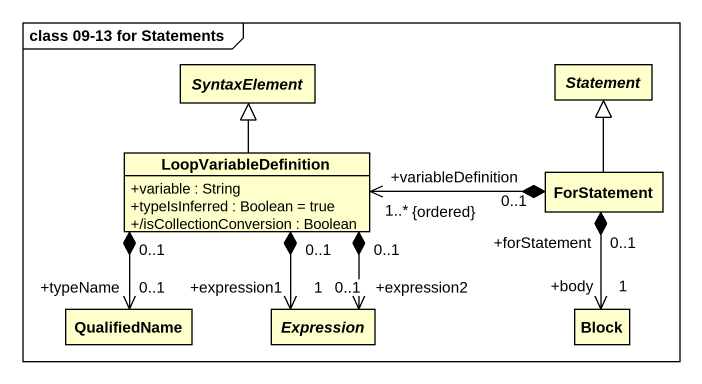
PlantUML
@startuml
mainframe class 09-13 for Statements
hide circle
hide empty members
skinparam classAttributeIconSize 0
abstract class SyntaxElement
abstract class Statement
class LoopVariableDefinition {
  +variable : String
  +typeIsInferred : Boolean = true
  +/isCollectionConversion : Boolean
}
class ForStatement
class QualifiedName
abstract class Expression
class Block
LoopVariableDefinition -up-|> SyntaxElement
LoopVariableDefinition "0..1" *--> "+typeName\n0..1" QualifiedName
LoopVariableDefinition "0..1" *--> "+expression1\n1" Expression
LoopVariableDefinition "0..1" *--> "+expression2\n0..1" Expression
ForStatement -up-|> Statement
ForStatement "0..1" *-left-> "1..*\n{ordered}\n+variableDefinition" LoopVariableDefinition
ForStatement "0..1\n+forStatement" *--> "+body\n1" Block
@enduml
